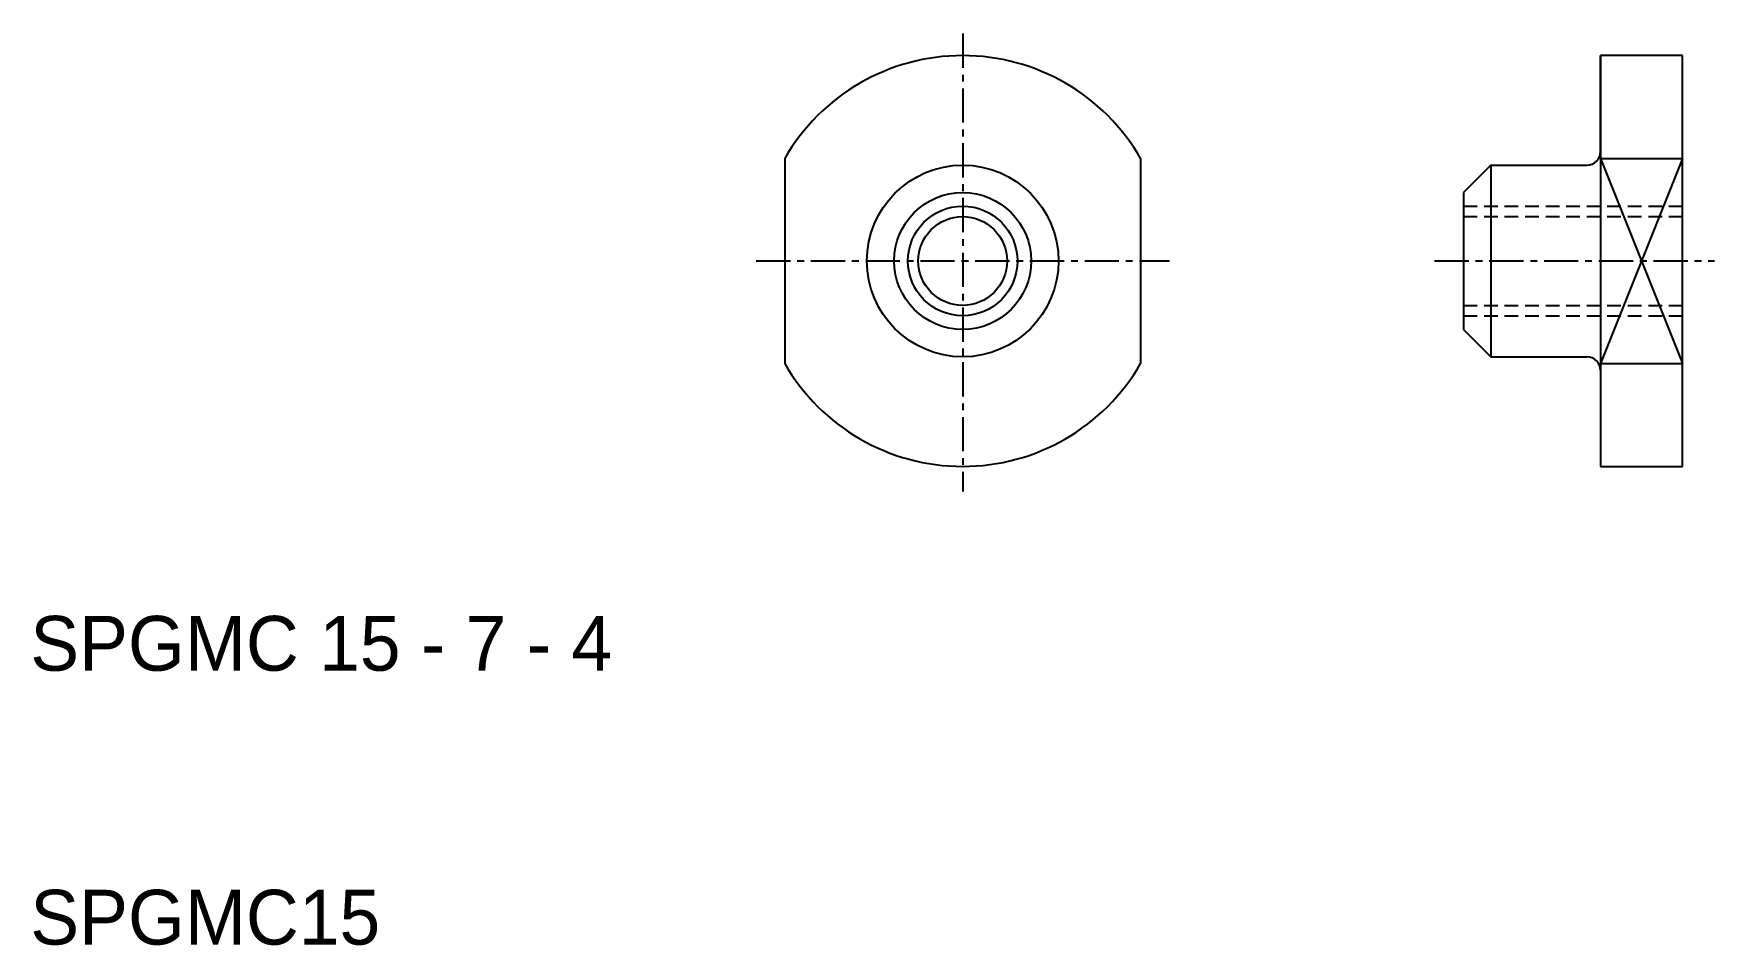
# Model space of a CAD drawing. Extents: x 10.1 to 71.5, y 10 to 43.3.
import ezdxf

# ---------------------------------------------------------------- set-up
doc = ezdxf.new("R2010")
doc.units = 0
doc.linetypes.add('CENTER', pattern=[2, 1.25, -0.25, 0.25, -0.25])
doc.linetypes.add('DASHED', pattern=[0.75, 0.5, -0.25])
doc.layers.get('0').update_dxf_attribs({"linetype": 'CONTINUOUS'})
doc.layers.add('CENTER', color=1, linetype='CENTER')

msp = doc.modelspace()

# ---------------------------------------------------------------- linework, layer by layer
at = {"color": 7, "linetype": 'CONTINUOUS'}
for p, q in [((67.351, 42.46), (67.351, 38.46)), ((70.351, 42.46), (67.351, 42.46)), ((67.351, 38.96), (67.351, 42.46)), ((70.351, 27.46), (70.351, 42.46)), ((37.556, 38.702), (37.556, 31.218)), ((50.556, 38.702), (50.556, 31.218)), ((67.351, 38.702), (70.351, 38.702)), ((67.351, 38.702), (70.351, 31.218)), ((70.351, 38.702), (67.351, 31.218)), ((63.351, 38.46), (62.351, 37.46)), ((63.351, 38.46), (63.351, 31.46)), ((63.351, 38.46), (66.851, 38.46)), ((67.351, 38.46), (67.351, 31.46)), ((62.351, 37.46), (62.351, 32.46)), ((62.351, 32.46), (63.351, 31.46)), ((63.351, 31.46), (66.851, 31.46)), ((67.351, 31.46), (67.351, 27.46)), ((67.351, 31.218), (70.351, 31.218)), ((67.351, 27.46), (70.351, 27.46))]:
    msp.add_line(p, q, dxfattribs=at)
at = {"color": 3, "linetype": 'DASHED'}
for p, q in [((62.351, 36.96), (70.351, 36.96)), ((62.351, 36.581), (70.351, 36.581)), ((62.351, 33.339), (70.351, 33.339)), ((62.351, 32.96), (70.351, 32.96))]:
    msp.add_line(p, q, dxfattribs=at)
at = {"color": 7, "linetype": 'CONTINUOUS'}
for radius in [3.5, 2.5, 1.621]:
    msp.add_circle((44.056, 34.96), radius, dxfattribs=at)
at = {"color": 3, "linetype": 'CONTINUOUS'}
msp.add_circle((44.056, 34.96), 2, dxfattribs=at)
at = {"color": 7, "linetype": 'CONTINUOUS'}
for centre, radius, start, end in [((44.056, 34.96), 7.5, 29.92643, 150.07357), ((66.851, 38.96), 0.5, 270, 0), ((66.851, 30.96), 0.5, 0, 90), ((44.056, 34.96), 7.5, 209.92643, 330.07357)]:
    msp.add_arc(centre, radius, start, end, dxfattribs=at)
at = {"layer": 'CENTER', "color": 1, "linetype": 'CENTER'}
for p, q in [((44.056, 43.261), (44.056, 26.542)), ((36.513, 34.96), (51.612, 34.96)), ((61.291, 34.96), (71.512, 34.96))]:
    msp.add_line(p, q, dxfattribs=at)

# ---------------------------------------------------------------- texts
at = {"color": 7, "linetype": 'CONTINUOUS'}
for s, p in [('SPGMC 15 - 7 - 4', (10, 20)), ('SPGMC15', (10, 10))]:
    msp.add_text(s, height=2, dxfattribs=at).set_placement(p)

doc.saveas('drawing.dxf')
